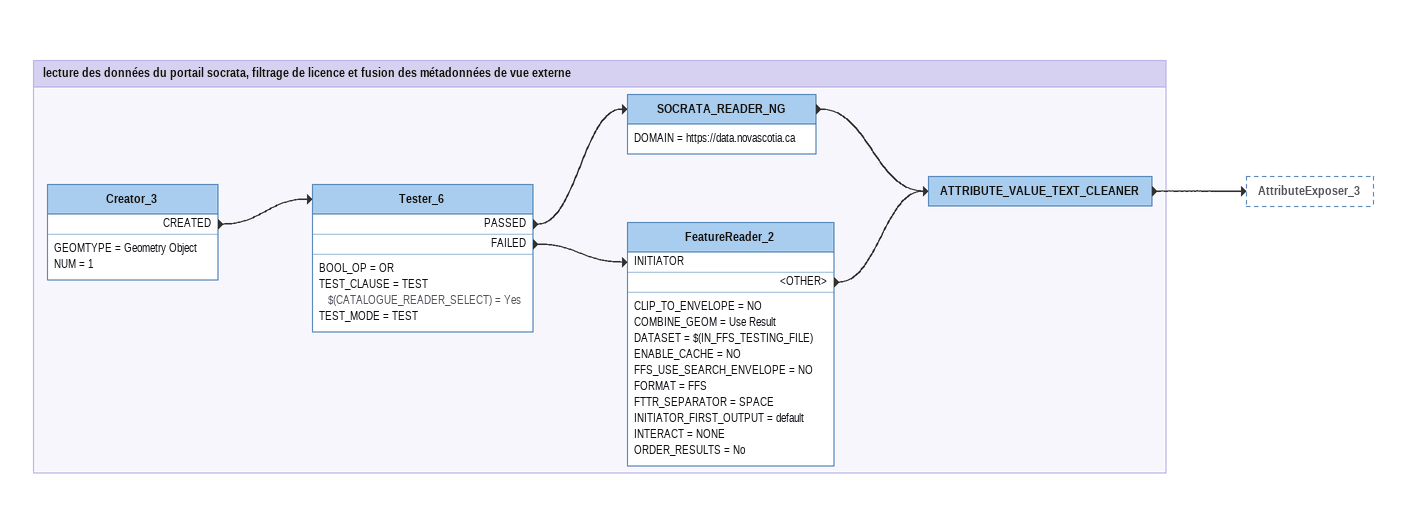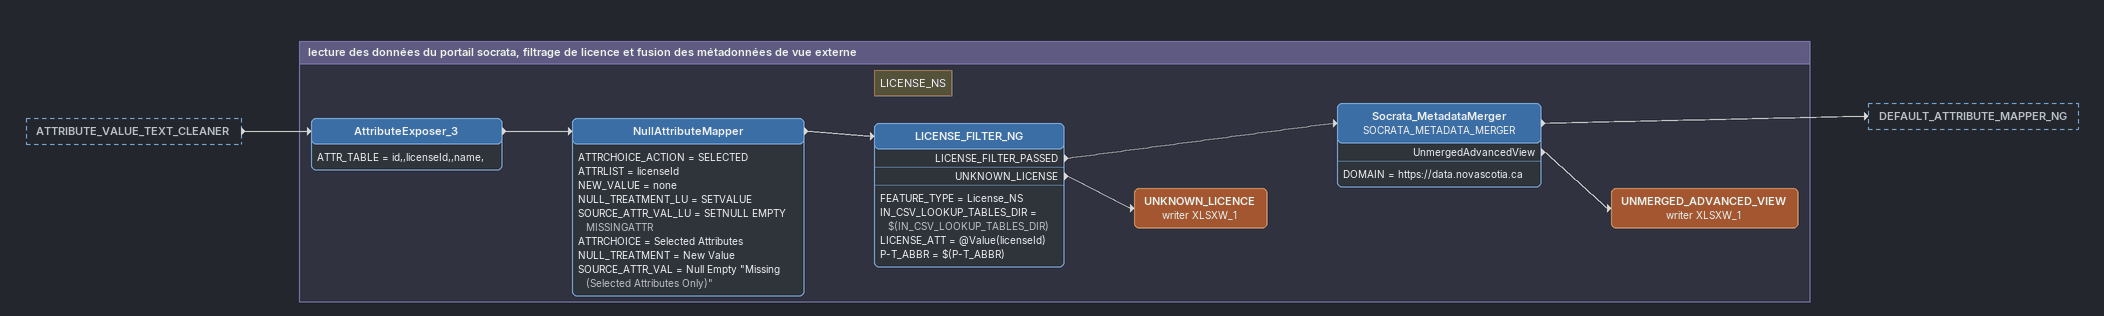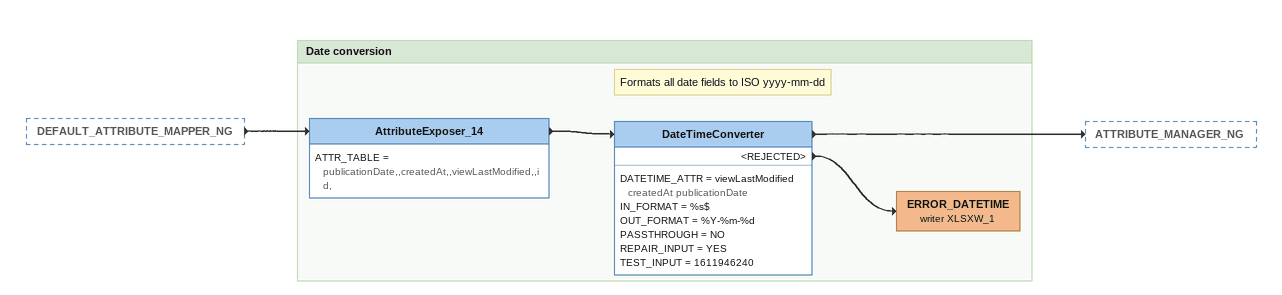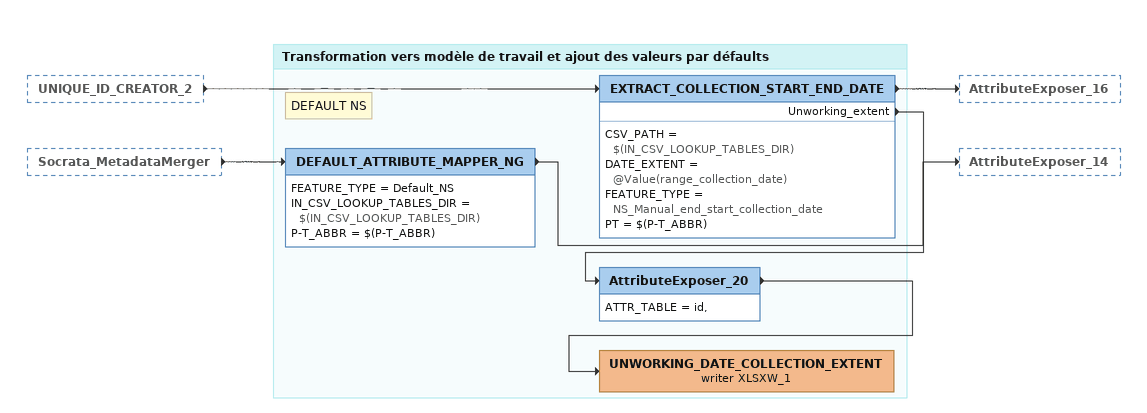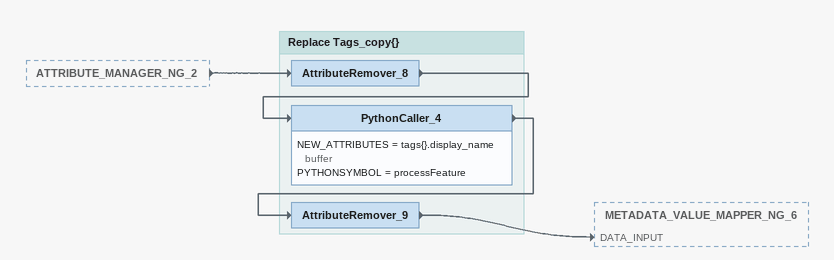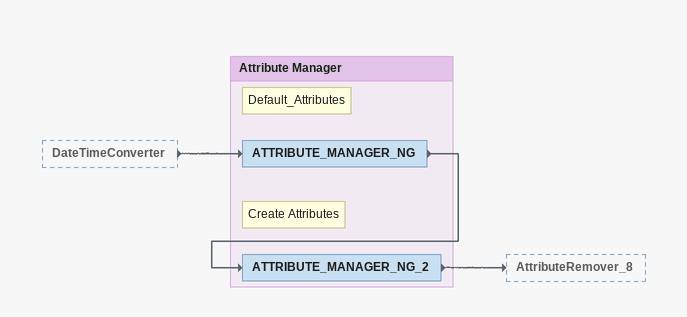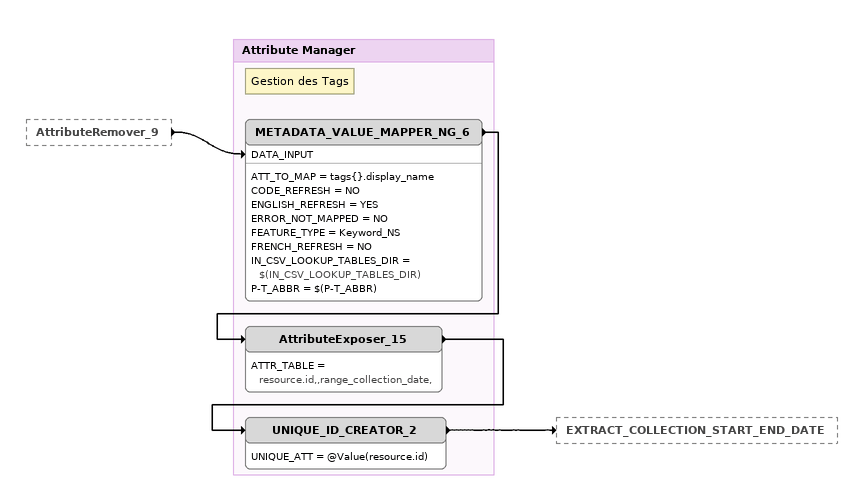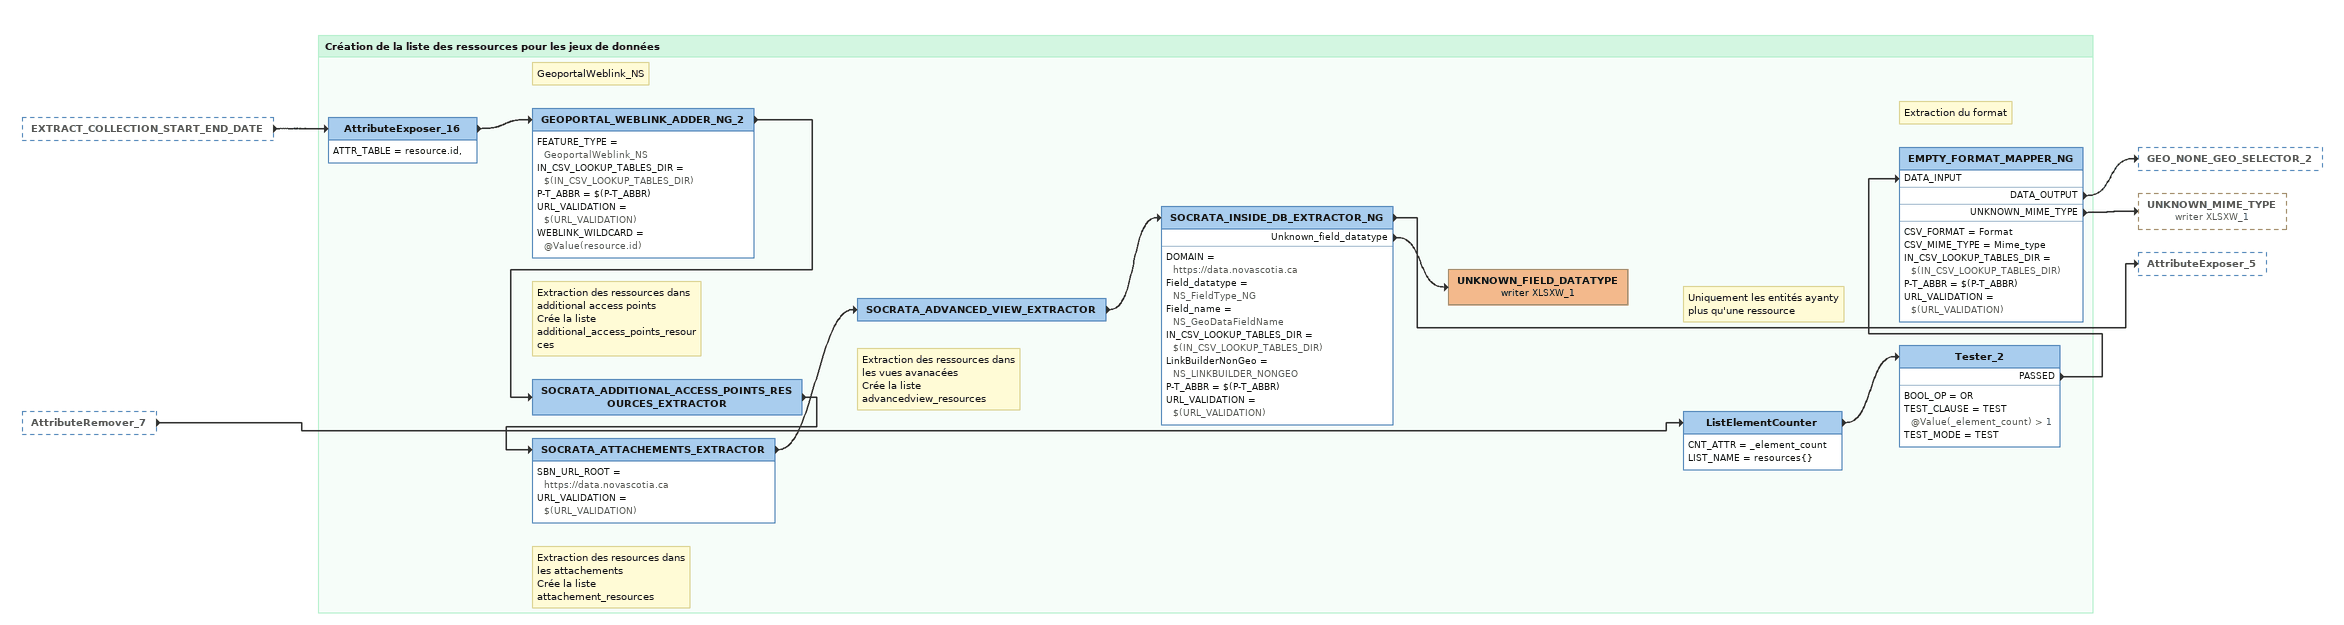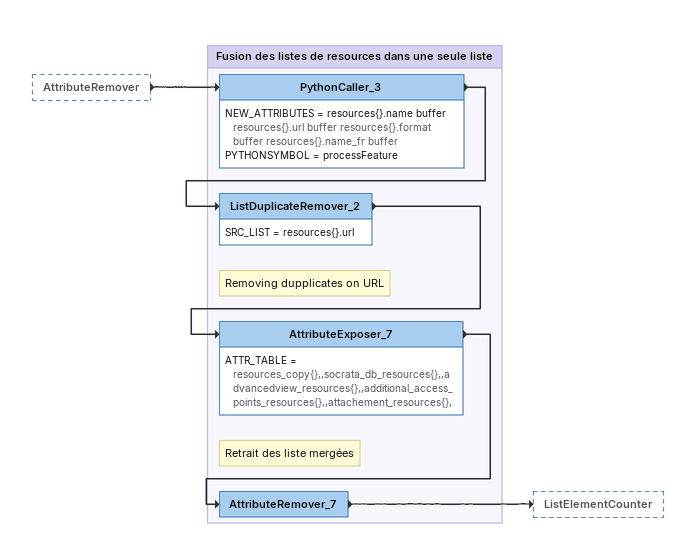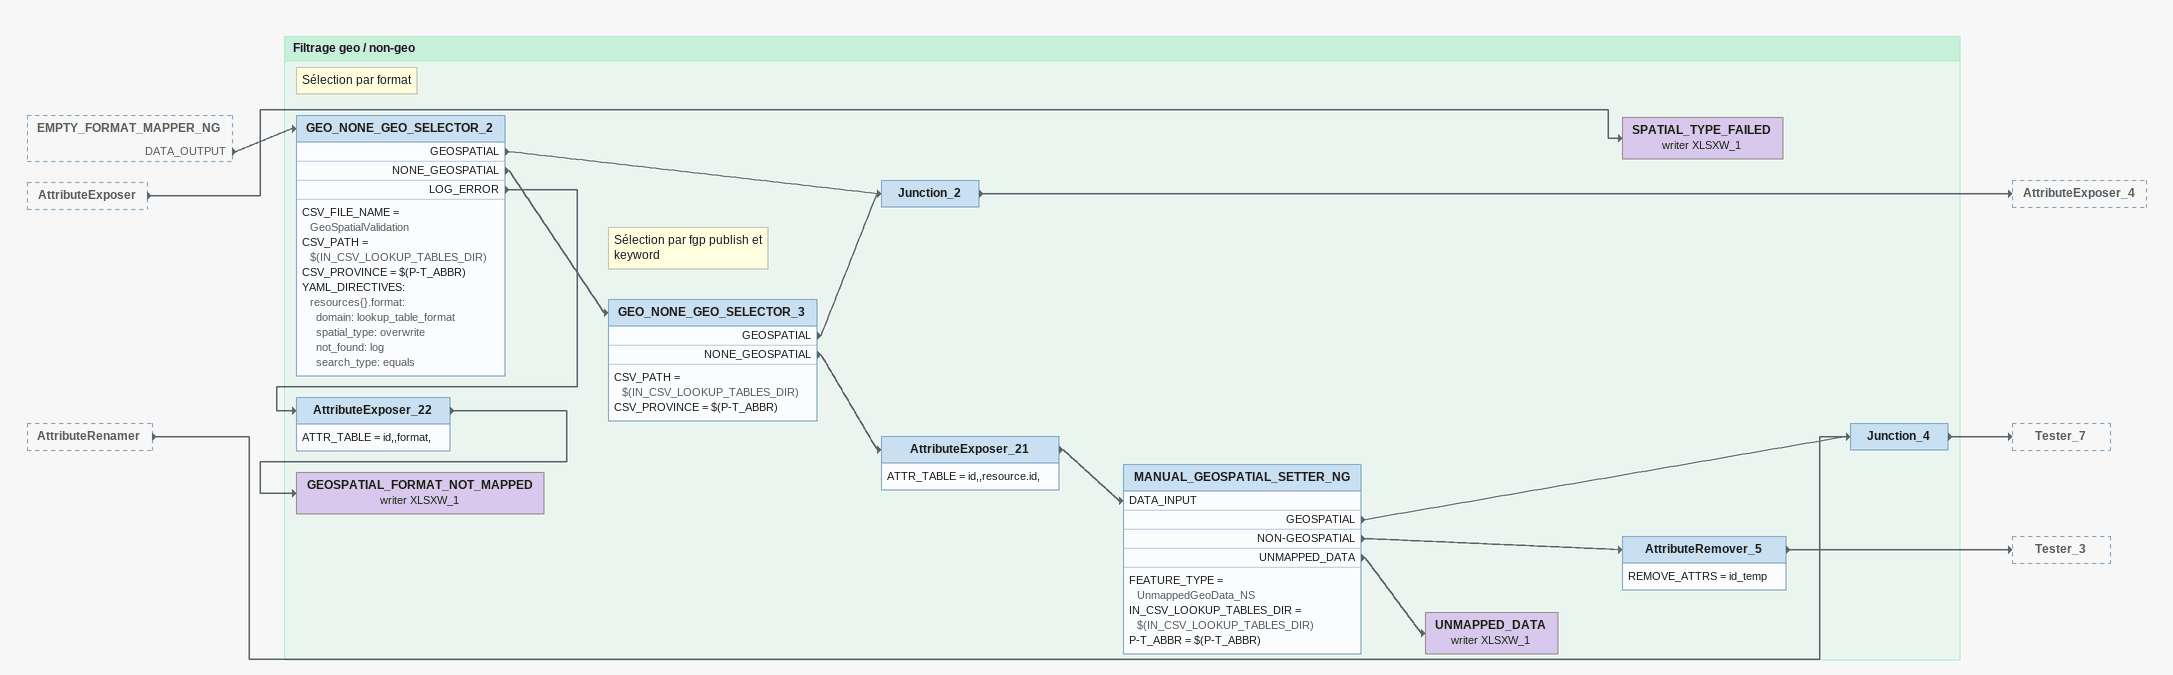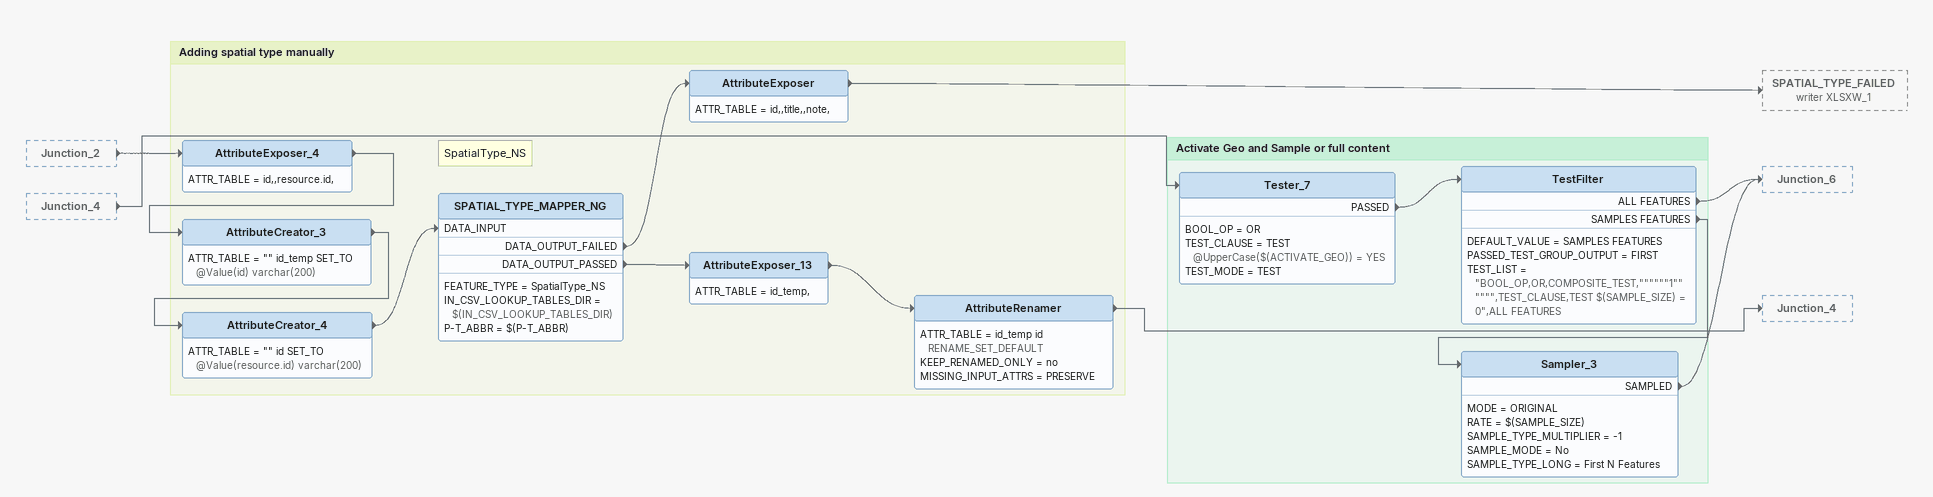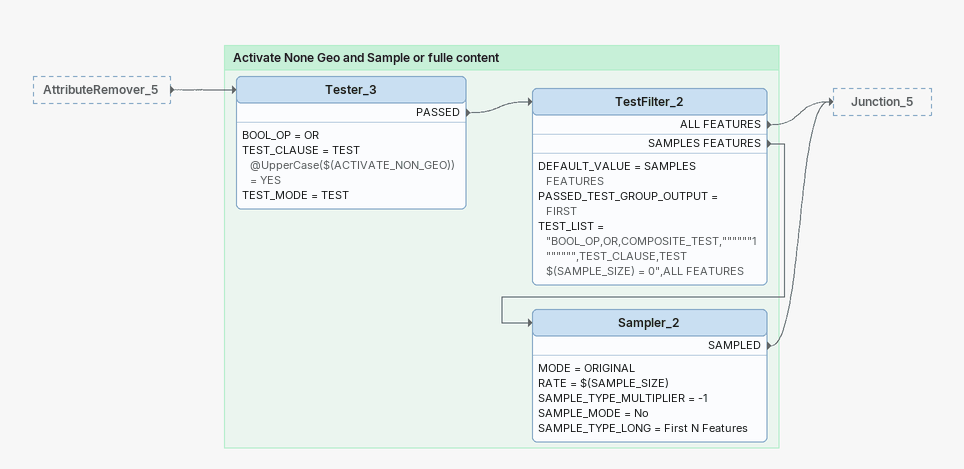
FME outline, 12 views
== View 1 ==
Bookmark: lecture des données du portail socrata, filtrage de licence et fusion des métadonnées de vue externe
Creator_3
    GEOMTYPE = Geometry Object
    NUM = 1
    CREATED -> Tester_6
Tester_6
    BOOL_OP = OR
    TEST_CLAUSE = TEST $(CATALOGUE_READER_SELECT) = Yes
    TEST_MODE = TEST
    PASSED -> SOCRATA_READER_NG
    FAILED -> FeatureReader_2 [INITIATOR]
SOCRATA_READER_NG
    DOMAIN = https://data.novascotia.ca
    -> ATTRIBUTE_VALUE_TEXT_CLEANER
FeatureReader_2
    CLIP_TO_ENVELOPE = NO
    COMBINE_GEOM = Use Result
    DATASET = $(IN_FFS_TESTING_FILE)
    ENABLE_CACHE = NO
    FFS_USE_SEARCH_ENVELOPE = NO
    FORMAT = FFS
    FTTR_SEPARATOR = SPACE
    INITIATOR_FIRST_OUTPUT = default
    INTERACT = NONE
    ORDER_RESULTS = No
    <OTHER> -> ATTRIBUTE_VALUE_TEXT_CLEANER
ATTRIBUTE_VALUE_TEXT_CLEANER
    -> AttributeExposer_3

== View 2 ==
ATTRIBUTE_VALUE_TEXT_CLEANER [outside]
    -> AttributeExposer_3

Bookmark: lecture des données du portail socrata, filtrage de licence et fusion des métadonnées de vue externe
AttributeExposer_3
    ATTR_TABLE = id,,licenseId,,name,
    -> NullAttributeMapper
NullAttributeMapper
    ATTRCHOICE_ACTION = SELECTED
    ATTRLIST = licenseId
    NEW_VALUE = none
    NULL_TREATMENT_LU = SETVALUE
    SOURCE_ATTR_VAL_LU = SETNULL EMPTY MISSINGATTR
    ATTRCHOICE = Selected Attributes
    NULL_TREATMENT = New Value
    SOURCE_ATTR_VAL = Null Empty "Missing (Selected Attributes Only)"
    -> LICENSE_FILTER_NG
Note: LICENSE_NS
LICENSE_FILTER_NG
    FEATURE_TYPE = License_NS
    IN_CSV_LOOKUP_TABLES_DIR = $(IN_CSV_LOOKUP_TABLES_DIR)
    LICENSE_ATT = @Value(licenseId)
    P-T_ABBR = $(P-T_ABBR)
    LICENSE_FILTER_PASSED -> Socrata_MetadataMerger
    UNKNOWN_LICENSE -> UNKNOWN_LICENCE (writer XLSXW_1)
Socrata_MetadataMerger: SOCRATA_METADATA_MERGER
    DOMAIN = https://data.novascotia.ca
    -> DEFAULT_ATTRIBUTE_MAPPER_NG
    UnmergedAdvancedView -> UNMERGED_ADVANCED_VIEW (writer XLSXW_1)
UNMERGED_ADVANCED_VIEW (writer XLSXW_1)
UNKNOWN_LICENCE (writer XLSXW_1)

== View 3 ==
DEFAULT_ATTRIBUTE_MAPPER_NG [outside]
    -> AttributeExposer_14

Bookmark: Date conversion
AttributeExposer_14
    ATTR_TABLE = publicationDate,,createdAt,,viewLastModified,,id,
    -> DateTimeConverter
Note: Formats all date fields to ISO yyyy-mm-dd
DateTimeConverter
    DATETIME_ATTR = viewLastModified createdAt publicationDate
    IN_FORMAT = %s$
    OUT_FORMAT = %Y-%m-%d
    PASSTHROUGH = NO
    REPAIR_INPUT = YES
    TEST_INPUT = 1611946240
    -> ATTRIBUTE_MANAGER_NG
    <REJECTED> -> ERROR_DATETIME (writer XLSXW_1)
ERROR_DATETIME (writer XLSXW_1)

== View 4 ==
UNIQUE_ID_CREATOR_2 [outside]
    -> EXTRACT_COLLECTION_START_END_DATE
Socrata_MetadataMerger [outside]
    -> DEFAULT_ATTRIBUTE_MAPPER_NG

Bookmark: Transformation vers modèle de travail et ajout des valeurs par défaults
Note: DEFAULT NS
DEFAULT_ATTRIBUTE_MAPPER_NG
    FEATURE_TYPE = Default_NS
    IN_CSV_LOOKUP_TABLES_DIR = $(IN_CSV_LOOKUP_TABLES_DIR)
    P-T_ABBR = $(P-T_ABBR)
    -> AttributeExposer_14
EXTRACT_COLLECTION_START_END_DATE
    CSV_PATH = $(IN_CSV_LOOKUP_TABLES_DIR)
    DATE_EXTENT = @Value(range_collection_date)
    FEATURE_TYPE = NS_Manual_end_start_collection_date
    PT = $(P-T_ABBR)
    -> AttributeExposer_16
    Unworking_extent -> AttributeExposer_20
AttributeExposer_20
    ATTR_TABLE = id,
    -> UNWORKING_DATE_COLLECTION_EXTENT (writer XLSXW_1)
UNWORKING_DATE_COLLECTION_EXTENT (writer XLSXW_1)

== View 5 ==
ATTRIBUTE_MANAGER_NG_2 [outside]
    -> AttributeRemover_8

Bookmark: Replace Tags_copy{}
AttributeRemover_8
    -> PythonCaller_4
PythonCaller_4
    NEW_ATTRIBUTES = tags{}.display_name buffer
    PYTHONSYMBOL = processFeature
    -> AttributeRemover_9
AttributeRemover_9
    -> METADATA_VALUE_MAPPER_NG_6 [DATA_INPUT]

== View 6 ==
DateTimeConverter [outside]
    -> ATTRIBUTE_MANAGER_NG

Bookmark: Attribute Manager
Note: Default_Attributes
ATTRIBUTE_MANAGER_NG
    -> ATTRIBUTE_MANAGER_NG_2
Note: Create Attributes
ATTRIBUTE_MANAGER_NG_2
    -> AttributeRemover_8

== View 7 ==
AttributeRemover_9 [outside]
    -> METADATA_VALUE_MAPPER_NG_6 [DATA_INPUT]

Bookmark: Attribute Manager
Note: Gestion des Tags
METADATA_VALUE_MAPPER_NG_6
    ATT_TO_MAP = tags{}.display_name
    CODE_REFRESH = NO
    ENGLISH_REFRESH = YES
    ERROR_NOT_MAPPED = NO
    FEATURE_TYPE = Keyword_NS
    FRENCH_REFRESH = NO
    IN_CSV_LOOKUP_TABLES_DIR = $(IN_CSV_LOOKUP_TABLES_DIR)
    P-T_ABBR = $(P-T_ABBR)
    -> AttributeExposer_15
AttributeExposer_15
    ATTR_TABLE = resource.id,,range_collection_date,
    -> UNIQUE_ID_CREATOR_2
UNIQUE_ID_CREATOR_2
    UNIQUE_ATT = @Value(resource.id)
    -> EXTRACT_COLLECTION_START_END_DATE

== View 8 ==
EXTRACT_COLLECTION_START_END_DATE [outside]
    -> AttributeExposer_16
AttributeRemover_7 [outside]
    -> ListElementCounter

Bookmark: Création de la liste des ressources pour les jeux de données
AttributeExposer_16
    ATTR_TABLE = resource.id,
    -> GEOPORTAL_WEBLINK_ADDER_NG_2
Note: GeoportalWeblink_NS
GEOPORTAL_WEBLINK_ADDER_NG_2
    FEATURE_TYPE = GeoportalWeblink_NS
    IN_CSV_LOOKUP_TABLES_DIR = $(IN_CSV_LOOKUP_TABLES_DIR)
    P-T_ABBR = $(P-T_ABBR)
    URL_VALIDATION = $(URL_VALIDATION)
    WEBLINK_WILDCARD = @Value(resource.id)
    -> SOCRATA_ADDITIONAL_ACCESS_POINTS_RESOURCES_EXTRACTOR
Note: Extraction des ressources dans additional access points / Crée la liste additional_access_points_resources
SOCRATA_ADDITIONAL_ACCESS_POINTS_RESOURCES_EXTRACTOR
    -> SOCRATA_ATTACHEMENTS_EXTRACTOR
Note: Extraction des resources dans les attachements / Crée la liste attachement_resources
SOCRATA_ATTACHEMENTS_EXTRACTOR
    SBN_URL_ROOT = https://data.novascotia.ca
    URL_VALIDATION = $(URL_VALIDATION)
    -> SOCRATA_ADVANCED_VIEW_EXTRACTOR
Note: Extraction des ressources dans les vues avanacées / Crée la liste advancedview_resources
SOCRATA_ADVANCED_VIEW_EXTRACTOR
    -> SOCRATA_INSIDE_DB_EXTRACTOR_NG
SOCRATA_INSIDE_DB_EXTRACTOR_NG
    DOMAIN = https://data.novascotia.ca
    Field_datatype = NS_FieldType_NG
    Field_name = NS_GeoDataFieldName
    IN_CSV_LOOKUP_TABLES_DIR = $(IN_CSV_LOOKUP_TABLES_DIR)
    LinkBuilderNonGeo = NS_LINKBUILDER_NONGEO
    P-T_ABBR = $(P-T_ABBR)
    URL_VALIDATION = $(URL_VALIDATION)
    -> AttributeExposer_5
    Unknown_field_datatype -> UNKNOWN_FIELD_DATATYPE (writer XLSXW_1)
ListElementCounter
    CNT_ATTR = _element_count
    LIST_NAME = resources{}
    -> Tester_2
Note: Uniquement les entités ayanty plus qu'une ressource
Tester_2
    BOOL_OP = OR
    TEST_CLAUSE = TEST @Value(_element_count) > 1
    TEST_MODE = TEST
    PASSED -> EMPTY_FORMAT_MAPPER_NG [DATA_INPUT]
Note: Extraction du format
EMPTY_FORMAT_MAPPER_NG
    CSV_FORMAT = Format
    CSV_MIME_TYPE = Mime_type
    IN_CSV_LOOKUP_TABLES_DIR = $(IN_CSV_LOOKUP_TABLES_DIR)
    P-T_ABBR = $(P-T_ABBR)
    URL_VALIDATION = $(URL_VALIDATION)
    DATA_OUTPUT -> GEO_NONE_GEO_SELECTOR_2
    UNKNOWN_MIME_TYPE -> UNKNOWN_MIME_TYPE (writer XLSXW_1)
UNKNOWN_FIELD_DATATYPE (writer XLSXW_1)

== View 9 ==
AttributeRemover [outside]
    -> PythonCaller_3

Bookmark: Fusion des listes de resources dans une seule liste
PythonCaller_3
    NEW_ATTRIBUTES = resources{}.name buffer resources{}.url buffer resources{}.format buffer resources{}.name_fr buffer
    PYTHONSYMBOL = processFeature
    -> ListDuplicateRemover_2
Note: Removing dupplicates on URL
ListDuplicateRemover_2
    SRC_LIST = resources{}.url
    -> AttributeExposer_7
AttributeExposer_7
    ATTR_TABLE = resources_copy{},,socrata_db_resources{},,advancedview_resources{},,additional_access_points_resources{},,attachement_resources{},
    -> AttributeRemover_7
Note: Retrait des liste mergées
AttributeRemover_7
    -> ListElementCounter

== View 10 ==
EMPTY_FORMAT_MAPPER_NG [outside]
    DATA_OUTPUT -> GEO_NONE_GEO_SELECTOR_2
AttributeExposer [outside]
    -> SPATIAL_TYPE_FAILED (writer XLSXW_1)
AttributeRenamer [outside]
    -> Junction_4

Bookmark: Filtrage geo / non-geo
Note: Sélection par format
GEO_NONE_GEO_SELECTOR_2
    CSV_FILE_NAME = GeoSpatialValidation
    CSV_PATH = $(IN_CSV_LOOKUP_TABLES_DIR)
    CSV_PROVINCE = $(P-T_ABBR)
    YAML_DIRECTIVES:
      resources{}.format:
        domain: lookup_table_format
        spatial_type: overwrite
        not_found: log
        search_type: equals
    GEOSPATIAL -> Junction_2
    NONE_GEOSPATIAL -> GEO_NONE_GEO_SELECTOR_3
    LOG_ERROR -> AttributeExposer_22
AttributeExposer_22
    ATTR_TABLE = id,,format,
    -> GEOSPATIAL_FORMAT_NOT_MAPPED (writer XLSXW_1)
GEOSPATIAL_FORMAT_NOT_MAPPED (writer XLSXW_1)
Note: Sélection par fgp publish et keyword
GEO_NONE_GEO_SELECTOR_3
    CSV_PATH = $(IN_CSV_LOOKUP_TABLES_DIR)
    CSV_PROVINCE = $(P-T_ABBR)
    GEOSPATIAL -> Junction_2
    NONE_GEOSPATIAL -> AttributeExposer_21
Junction_2
    -> AttributeExposer_4
SPATIAL_TYPE_FAILED (writer XLSXW_1)
AttributeExposer_21
    ATTR_TABLE = id,,resource.id,
    -> MANUAL_GEOSPATIAL_SETTER_NG [DATA_INPUT]
MANUAL_GEOSPATIAL_SETTER_NG
    FEATURE_TYPE = UnmappedGeoData_NS
    IN_CSV_LOOKUP_TABLES_DIR = $(IN_CSV_LOOKUP_TABLES_DIR)
    P-T_ABBR = $(P-T_ABBR)
    GEOSPATIAL -> Junction_4
    NON-GEOSPATIAL -> AttributeRemover_5
    UNMAPPED_DATA -> UNMAPPED_DATA (writer XLSXW_1)
Junction_4
    -> Tester_7
AttributeRemover_5
    REMOVE_ATTRS = id_temp
    -> Tester_3
UNMAPPED_DATA (writer XLSXW_1)

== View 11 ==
Junction_2 [outside]
    -> AttributeExposer_4
Junction_4 [outside]
    -> Tester_7

Bookmark: Adding spatial type manually
AttributeExposer_4
    ATTR_TABLE = id,,resource.id,
    -> AttributeCreator_3
AttributeCreator_3
    ATTR_TABLE = "" id_temp SET_TO @Value(id) varchar(200)
    -> AttributeCreator_4
AttributeCreator_4
    ATTR_TABLE = "" id SET_TO @Value(resource.id) varchar(200)
    -> SPATIAL_TYPE_MAPPER_NG [DATA_INPUT]
Note: SpatialType_NS
SPATIAL_TYPE_MAPPER_NG
    FEATURE_TYPE = SpatialType_NS
    IN_CSV_LOOKUP_TABLES_DIR = $(IN_CSV_LOOKUP_TABLES_DIR)
    P-T_ABBR = $(P-T_ABBR)
    DATA_OUTPUT_FAILED -> AttributeExposer
    DATA_OUTPUT_PASSED -> AttributeExposer_13
AttributeExposer
    ATTR_TABLE = id,,title,,note,
    -> SPATIAL_TYPE_FAILED (writer XLSXW_1)
AttributeExposer_13
    ATTR_TABLE = id_temp,
    -> AttributeRenamer
AttributeRenamer
    ATTR_TABLE = id_temp id RENAME_SET_DEFAULT
    KEEP_RENAMED_ONLY = no
    MISSING_INPUT_ATTRS = PRESERVE
    -> Junction_4

Bookmark: Activate Geo and Sample or full content
Tester_7
    BOOL_OP = OR
    TEST_CLAUSE = TEST @UpperCase($(ACTIVATE_GEO)) = YES
    TEST_MODE = TEST
    PASSED -> TestFilter
TestFilter
    DEFAULT_VALUE = SAMPLES FEATURES
    PASSED_TEST_GROUP_OUTPUT = FIRST
    TEST_LIST = "BOOL_OP,OR,COMPOSITE_TEST,""""""1"""""",TEST_CLAUSE,TEST $(SAMPLE_SIZE) = 0",ALL FEATURES
    ALL FEATURES -> Junction_6
    SAMPLES FEATURES -> Sampler_3
Sampler_3
    MODE = ORIGINAL
    RATE = $(SAMPLE_SIZE)
    SAMPLE_TYPE_MULTIPLIER = -1
    SAMPLE_MODE = No
    SAMPLE_TYPE_LONG = First N Features
    SAMPLED -> Junction_6

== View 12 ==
AttributeRemover_5 [outside]
    -> Tester_3

Bookmark: Activate None Geo and Sample or fulle content
Tester_3
    BOOL_OP = OR
    TEST_CLAUSE = TEST @UpperCase($(ACTIVATE_NON_GEO)) = YES
    TEST_MODE = TEST
    PASSED -> TestFilter_2
TestFilter_2
    DEFAULT_VALUE = SAMPLES FEATURES
    PASSED_TEST_GROUP_OUTPUT = FIRST
    TEST_LIST = "BOOL_OP,OR,COMPOSITE_TEST,""""""1"""""",TEST_CLAUSE,TEST $(SAMPLE_SIZE) = 0",ALL FEATURES
    ALL FEATURES -> Junction_5
    SAMPLES FEATURES -> Sampler_2
Sampler_2
    MODE = ORIGINAL
    RATE = $(SAMPLE_SIZE)
    SAMPLE_TYPE_MULTIPLIER = -1
    SAMPLE_MODE = No
    SAMPLE_TYPE_LONG = First N Features
    SAMPLED -> Junction_5
